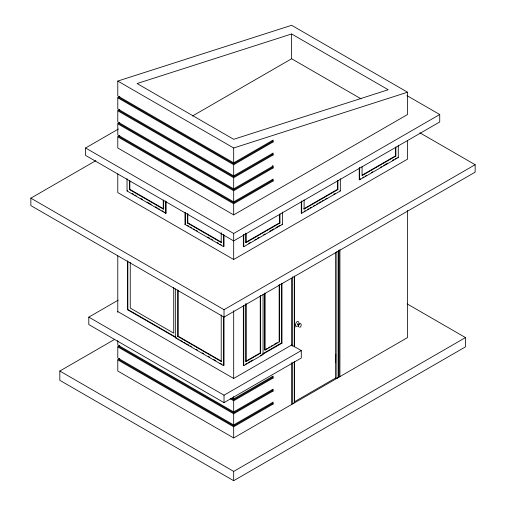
<?xml version="1.0" encoding="UTF-8"?>
<svg xmlns="http://www.w3.org/2000/svg" width="506" height="506" viewBox="0 0 506 506"><rect width="100%" height="100%" fill="white"/><g stroke="black" fill="none" stroke-linecap="round" stroke-linejoin="round"><path stroke-width="0.76" d="M298.413 325.858L298.717 326.762L298.553 325.004L299.723 323.625L298.938 324.226L298.413 325.845M292.639 362.783L292.607 403.927L294.669 402.314L294.277 401.865L294.277 361.581M117.784 97.791L233.683 164.709L273.12 141.939L273.12 140.08L233.683 162.85L117.784 95.931L117.784 81.061L291.633 25.3L407.539 92.219L407.539 114.52L233.683 214.892L117.784 147.98L117.784 136.829L233.683 203.741L273.12 180.971L273.12 179.111L233.683 201.881L117.784 134.969L117.784 123.812L233.683 190.73L273.12 167.96L273.12 166.101L233.683 188.871L117.784 121.959L117.784 110.801L233.683 177.72L273.12 154.95L273.12 153.09L233.683 175.86L117.784 108.942L117.784 97.791L119.821 96.614M117.784 110.801L119.821 109.625M117.784 123.812L119.821 122.635M406.969 95.609L439.733 114.52L439.733 121.959L233.683 240.919L85.584 155.412L85.584 147.98L118.442 129.011M117.784 136.829L119.821 135.646M419.853 132.787L475.147 164.709L475.147 172.141L224.025 317.129L30.853 205.6L30.853 198.169L95.862 160.636M192.482 116L291.633 58.759L361.012 98.815M127.038 178.656L127.038 190.964L127.442 190.73M129.454 180.446L129.454 189.567L129.852 189.339L163.659 208.851L163.659 200.49M119.391 96.551L119.391 97.791L233.683 163.78L272.317 141.471L273.12 141.939M129.454 189.567L163.255 209.086L163.659 208.851M127.038 190.964L165.671 213.266L166.076 213.039L166.076 201.496M119.391 109.562L119.391 110.801L233.683 176.79L272.317 154.482L273.12 154.95M119.391 122.572L119.391 123.812L233.683 189.801L272.317 167.492L273.12 167.96M184.987 212.881L184.987 224.424L185.392 224.19L185.392 212.653M187.403 213.899L187.403 223.026L187.808 222.792L221.609 242.311M119.391 135.589L119.391 136.829L233.683 202.811L272.317 180.509L273.12 180.971M117.784 311.551L233.683 378.469L291.633 345.01L301.291 350.588L301.291 358.02L224.025 402.631L88.803 324.561L88.803 317.129L118.208 300.153M85.584 147.98L233.683 233.481L439.733 114.52M184.987 224.424L223.62 246.726L224.025 246.492L224.025 234.955M245.758 233.184L245.758 242.311L279.559 222.792L279.963 223.026L279.963 213.899M337.913 189.567L337.515 189.339L303.708 208.851L304.112 209.086L337.913 189.567L337.913 180.446M362.334 175.006L395.464 155.88L395.863 156.114L395.863 146.987M245.758 242.311L246.156 242.545L279.963 223.026M395.863 156.114L362.062 175.626L362.062 166.506M248.762 243.361L250.122 242.583M254.866 239.844L256.219 239.06M257.573 238.275L258.933 237.491M263.677 234.752L265.03 233.968M269.774 231.229L273.841 228.883M275.878 227.713L279.945 225.36M304.005 211.47L305.358 210.686M307.395 209.516L308.749 208.731M310.102 207.947L311.462 207.169M313.492 205.993L314.846 205.208M316.206 204.424L317.559 203.646M318.913 202.862L320.949 201.685M322.303 200.907L323.657 200.123M325.016 199.339L327.047 198.169M333.827 194.253L335.181 193.469M359.241 168.043L359.241 179.579L360.601 178.795M362.631 177.619L363.991 176.841M365.345 176.056L366.698 175.272M371.442 172.533L372.802 171.749M380.253 167.448L381.613 166.664M383.643 165.494L387.71 163.141M392.454 160.402L393.813 159.618M395.167 158.84L396.521 158.055M243.342 234.955L243.342 246.492L243.747 246.726L282.38 224.424L282.38 212.115M301.291 201.496L301.291 213.039L301.696 213.266L340.329 190.964L340.329 178.656M359.241 179.579L359.646 179.813L398.279 157.505L398.279 145.197M117.784 173.931L117.784 192.59L233.683 259.502L407.539 159.131L407.539 140.472M407.305 303.986L465.488 337.578L465.488 346.869L233.683 480.7L59.828 380.329L59.828 371.031L114.533 339.45M407.539 210.452L407.539 337.578L233.683 437.949L117.784 371.031L117.784 359.88L233.683 426.798L273.12 404.028L273.12 402.169L233.683 424.939L117.784 358.02L117.784 346.869L119.821 345.693M117.784 359.88L119.821 358.703M177.745 289.856L177.745 336.414L178.144 336.18L221.609 361.271M30.853 198.169L224.025 309.691L475.147 164.709M265.985 349.127L267.307 348.368M268.623 347.609L269.938 346.844M271.254 346.085L272.576 345.326M273.891 344.567L277.18 342.663M245.758 303.67L245.758 361.271L260.242 352.91L260.647 353.144L260.647 295.536M264.67 293.075L264.67 349.886L265.074 350.12L279.559 341.759L279.559 284.941M245.758 361.271L246.156 361.505L260.647 353.144M262.924 353.688L281.57 342.916L281.975 343.15L281.975 283.145M245.34 364.301L246.732 363.498M248.003 362.764L250.122 361.543M250.666 361.227L252.829 359.975M260.286 355.674L281.975 343.15M243.342 305.447L243.342 365.458L243.747 365.686L263.063 354.535L263.063 294.53M88.803 317.129L224.025 395.199L301.291 350.588M230.945 398.26L233.683 399.841L272.317 377.539L273.12 378.001L273.12 376.141L233.683 398.911L232.317 398.127M230.274 398.804L233.683 400.771L273.12 378.001M119.391 345.63L119.391 346.869L233.683 412.852L272.317 390.55L273.12 391.012L273.12 389.158L233.683 411.928L117.784 345.01L117.784 340.551M117.784 346.869L233.683 413.781L273.12 391.012M119.391 358.64L119.391 359.88L233.683 425.869L272.317 403.56L273.12 404.028M294.277 401.865L335.377 378.134L336.673 378.311L338.95 377.172L338.95 250.097M59.828 371.031L233.683 471.409L465.488 337.578M297.87 325.099C296.541 325.295 298.097 322.455 298.382 324.049M297.458 326.446C294.309 327.426 295.504 321.095 298.066 321.373L298.995 322.613M299.678 327.483C301.146 326.946 301.911 324.308 300.419 323.416M291.633 33.972L137.101 83.541L233.683 139.302L388.216 89.739L291.633 33.972L291.633 58.759M117.784 81.061L233.683 147.98L407.539 92.219M335.718 356.256L335.333 356.414L335.87 356.363M335.718 357.767L335.32 357.881L335.87 357.875M335.718 359.273L335.32 359.393L335.832 359.342M335.718 360.784L335.32 360.898L335.832 360.848M335.718 362.29L335.32 362.41L335.832 362.359M397.88 157.271L398.279 157.505M339.924 190.73L340.329 190.964M272.317 165.639L273.12 166.101M281.975 224.19L282.38 224.424M187.403 223.026L221.211 242.545L221.211 232.659M132.186 193.469L133.54 194.253M134.893 195.038L136.253 195.816M140.997 198.554L142.35 199.339M147.094 202.077L151.161 204.424M155.228 206.777L157.265 207.947M158.618 208.731L159.972 209.516M162.009 210.686L163.362 211.47M164.716 212.254L166.076 213.039M187.422 225.36L188.782 226.144M190.136 226.928L191.489 227.713M193.526 228.883L194.88 229.667M196.233 230.451L197.593 231.229M207.757 237.099L209.794 238.275M211.147 239.06L212.501 239.844M217.245 242.583L218.605 243.361M219.958 244.145L221.312 244.929M279.559 341.759L279.16 341.525L279.16 284.707M177.745 336.414L221.211 361.505L221.211 314.947M176.132 337.344L127.841 309.463L127.841 261.298M176.411 337.97L127.442 309.691L127.442 260.742M177.77 338.754L179.13 339.539M180.49 340.323L182.533 341.499M183.893 342.284L185.253 343.074M186.613 343.859L188.656 345.035M190.016 345.819L191.376 346.604M196.138 349.355L197.498 350.139M202.261 352.891L203.621 353.675M208.383 356.426L209.743 357.211M213.823 359.564L215.86 360.746M219.946 363.099L221.982 364.276M294.277 323.606C295.175 324.049 295.175 329.077 294.277 327.755M395.464 147.512L395.464 155.88M359.646 167.505L359.646 179.813M339.924 249.648L339.924 376.609M338.672 251.084L338.672 377.191M337.515 180.212L337.515 189.339M336.87 251.564L336.87 378.229M335.377 252.241L335.377 378.134M304.112 199.959L304.112 209.086M301.696 200.964L301.696 213.266M294.435 276.061L294.435 346.869M294.435 361.815L294.435 402.725M294.277 276.257L294.277 346.68M292.607 276.845L292.639 346.23M291.633 278.319L291.633 345.345M291.633 362.694L291.633 404.49M281.57 283.702L281.57 342.916M279.559 214.43L279.559 222.792M272.317 140.232L272.317 141.471M272.317 153.242L272.317 154.482M272.317 166.259L272.317 167.492M272.317 179.269L272.317 180.509M272.317 376.3L272.317 377.539M272.317 389.31L272.317 390.55M272.317 402.321L272.317 403.56M265.074 293.303L265.074 350.12M260.242 296.092L260.242 352.91M246.156 233.418L246.156 242.545M246.156 303.904L246.156 361.505M243.747 234.417L243.747 246.726M243.747 305.681L243.747 365.686M233.683 147.98L233.683 163.78M233.683 164.709L233.683 176.79M233.683 177.72L233.683 189.801M233.683 190.73L233.683 202.811M233.683 203.741L233.683 214.892M233.683 233.481L233.683 259.502M233.683 310.703L233.683 378.437M233.683 396.552L233.683 399.841M233.683 400.771L233.683 412.852M233.683 413.781L233.683 425.869M233.683 426.798L233.683 437.949M233.683 471.409L233.683 480.7M224.025 309.691L224.025 365.458M224.025 395.199L224.025 402.631M223.62 234.417L223.62 246.726M223.62 316.737L223.62 365.686L175.329 337.806L175.329 288.85M187.808 213.671L187.808 222.792M178.144 290.412L178.144 336.18M173.722 287.389L173.722 333.157L130.257 308.065L130.257 262.298M165.671 200.964L165.671 213.266M163.255 199.959L163.255 209.086M129.852 180.971L129.852 189.339M117.784 255.6L117.784 312.31M335.32 354.82L335.883 354.94L335.32 354.82"/></g></svg>
